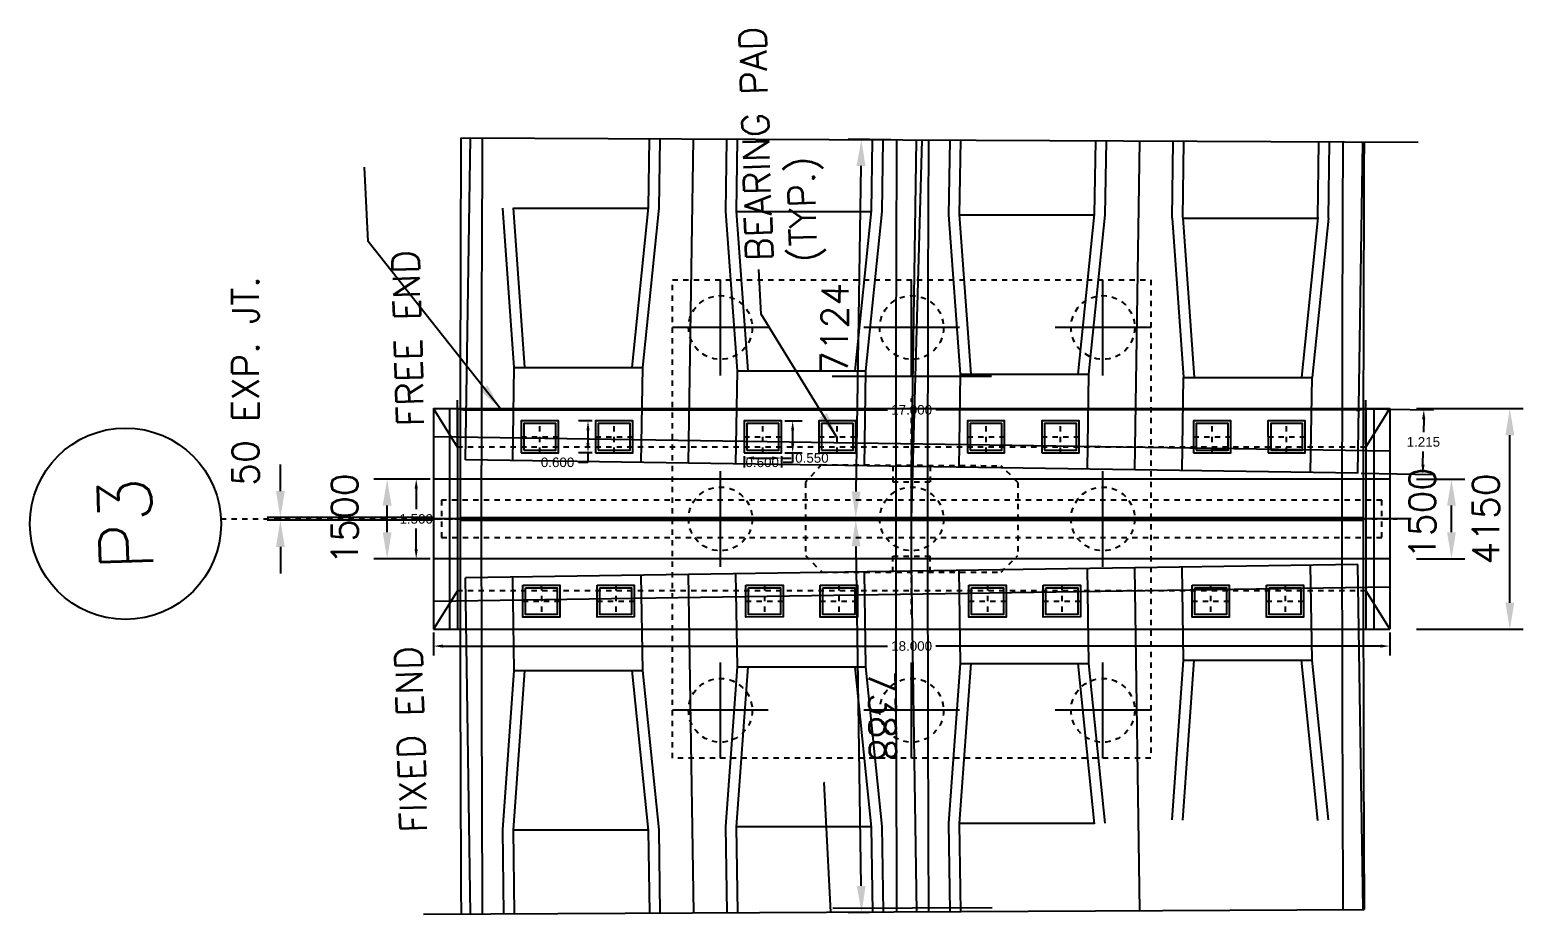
# Model space of a CAD drawing. Header units: inches. Extents: x 7464 to 8514, y 25455 to 25607.
# Drawn here: x 8007.13 to 8035.24, y 25589.97 to 25606.6 of the extents above; entities that cross this region are included whole.
import ezdxf

# ---------------------------------------------------------------- set-up
doc = ezdxf.new("R2010")
doc.units = ezdxf.units.IN
doc.header["$MEASUREMENT"] = 0
doc.linetypes.add('CENTER', pattern=[2, 1.25, -0.25, 0.25, -0.25])
doc.linetypes.add('HIDDEN', pattern=[0.375, 0.25, -0.125])
for name, color, linetype in [('04', 4, 'Continuous'), ('C-ROAD-STAN', 11, 'Continuous'), ('C-ROAD-STAN-MINR', 11, 'Continuous'), ('centerline', 4, 'Continuous'), ('CL', 4, 'CENTER'), ('DECK SLAB', 7, 'Continuous'), ('DIM', 4, 'Continuous'), ('GIRDER', 4, 'Continuous'), ('insert', 5, 'Continuous'), ('INTERIOR GIRDER', 3, 'Continuous'), ('PAD', 2, 'Continuous'), ('PIER', 7, 'Continuous'), ('PILE', 4, 'Continuous'), ('PILE CAP', 7, 'Continuous'), ('PILECAP', 7, 'Continuous'), ('TEXT', 7, 'Continuous'), ('TRANSOM', 3, 'Continuous')]:
    doc.layers.add(name, color=color, linetype=linetype)
doc.styles.add('ROMANS', font='romans')
doc.styles.get("Standard").update_dxf_attribs({"font": 'arial.ttf'})
doc.dimstyles.new('DIM 1-1', dxfattribs={"dimscale": 0, "dimtxt": 2.5, "dimasz": 2.5, "dimexe": 1.25, "dimexo": 2.5, "dimgap": 1, "dimtad": 1, "dimdec": 0, "dimzin": 1, "dimdsep": 46, "dimtxsty": 'ROMANS', "dimcen": 1.5, "dimclrd": 4, "dimclre": 4, "dimclrt": 7, "dimadec": 0, "dimazin": 0, "dimtfac": 1, "dimtdec": 0, "dimtmove": 2, "dimatfit": 3, "dimfxl": 1, "dimtolj": 1, "dimtzin": 0, "dimarcsym": 0})
doc.dimstyles.get("Standard").update_dxf_attribs({"dimtxt": 0.18, "dimasz": 0.18, "dimexe": 0.18, "dimexo": 0.0625, "dimgap": 0.09, "dimtad": 0, "dimtih": 1, "dimtoh": 1, "dimdec": 3, "dimzin": 0, "dimdsep": 46, "dimtxsty": 'Standard', "dimcen": 0.09, "dimadec": 0, "dimazin": 0, "dimtfac": 1, "dimtdec": 3, "dimtofl": 0, "dimtmove": 0, "dimatfit": 3, "dimfxl": 1, "dimtolj": 1, "dimtzin": 0, "dimarcsym": 0})

# ---------------------------------------------------------------- blocks, each defined once
blk = doc.blocks.new('AeccTickLine')
blk.add_line((0, -0.5), (0, 0.5))
blk = doc.blocks.new('PILECAP 45M SPAN')
at = {"layer": 'CL', "linetype": 'Continuous', "ltscale": 0.4}
for p, q in [((-3600, 2700), (-3600, 4500)), ((0, 2700), (0, 4500)), ((3600, 2700), (3600, 4500)), ((-2700, 3600), (-4500, 3600)), ((900, 3600), (-900, 3600)), ((4500, 3600), (2700, 3600)), ((-3600, -900), (-3600, 900)), ((0, -900), (0, 900)), ((3600, -900), (3600, 900)), ((-2700, 0), (-4500, 0)), ((900, 0), (-900, 0)), ((4500, 0), (2700, 0)), ((-3600, -4500), (-3600, -2700)), ((0, -4500), (0, -2700)), ((3600, -4500), (3600, -2700)), ((-2700, -3600), (-4500, -3600)), ((900, -3600), (-900, -3600)), ((4500, -3600), (2700, -3600))]:
    blk.add_line(p, q, dxfattribs=at)
at = {"layer": 'PILE', "linetype": 'HIDDEN', "ltscale": 0.4}
for centre in [(-3600, 3600), (0, 3600), (3600, 3600), (-3600, 0), (0, 0), (3600, 0), (-3600, -3600), (0, -3600), (3600, -3600)]:
    blk.add_circle(centre, 600, dxfattribs=at)
at = {"layer": 'PILE CAP', "color": 2, "linetype": 'HIDDEN', "ltscale": 0.4}
blk.add_lwpolyline([(4500, -4500), (-4500, -4500), (-4500, 4500), (4500, 4500)], close=True, dxfattribs=at)
blk = doc.blocks.new('*D149')
at = {"layer": 'Defpoints', "color": 0, "ltscale": 0.5, "transparency": 16777216}
for p in [(2367746, 4133543), (2368799, 4133558), (2368910, 4126171)]:
    blk.add_point(p, dxfattribs=at)
at = {"layer": 'DIM', "color": 4, "lineweight": -2, "ltscale": 0.5, "transparency": 16777216}
for p, q in [((2368299, 4133551), (2367496, 4133539)), ((2367849, 4126655), (2367753, 4133043)), ((2368410, 4126163), (2367607, 4126151))]:
    blk.add_line(p, q, dxfattribs=at)
at = {"layer": 'DIM', "color": 4, "ltscale": 0.5, "transparency": 16777216}
for points in [[(2367837, 4133044), (2367670, 4133041), (2367746, 4133543)], [(2367932, 4126656), (2367766, 4126654), (2367857, 4126155)]]:
    blk.add_solid(points, dxfattribs=at)
at = {"layer": 'DIM', "color": 7, "ltscale": 0.5, "transparency": 16777216, "insert": (2368251, 4129856), "char_height": 500, "attachment_point": 5, "rotation": 270.8595, "style": 'ROMANS'}
blk.add_mtext('\\A1;7388', dxfattribs=at)
blk = doc.blocks.new('*D144')
at = {"layer": 'Defpoints', "color": 0, "ltscale": 0.5, "transparency": 16777216}
for p in [(2356916, 4133583), (2360299, 4133583), (2360299, 4133533)]:
    blk.add_point(p, dxfattribs=at)
at = {"layer": 'DIM', "color": 4, "lineweight": -2, "ltscale": 0.5, "transparency": 16777216}
for p, q in [((2356916, 4134083), (2356916, 4134583)), ((2359799, 4133583), (2356666, 4133583)), ((2356916, 4133533), (2356916, 4133583)), ((2359799, 4133533), (2356666, 4133533)), ((2356916, 4133033), (2356916, 4132533))]:
    blk.add_line(p, q, dxfattribs=at)
at = {"layer": 'DIM', "color": 4, "ltscale": 0.5, "transparency": 16777216}
for points in [[(2356833, 4134083), (2357000, 4134083), (2356916, 4133583)], [(2356833, 4133033), (2357000, 4133033), (2356916, 4133533)]]:
    blk.add_solid(points, dxfattribs=at)
at = {"layer": 'DIM', "color": 7, "ltscale": 0.5, "transparency": 16777216, "insert": (2356258, 4136153), "char_height": 500, "attachment_point": 5, "rotation": 90, "style": 'ROMANS'}
blk.add_mtext('\\A1;50 EXP. JT.', dxfattribs=at)
blk = doc.blocks.new('*D145')
at = {"layer": 'Defpoints', "color": 0, "ltscale": 0.5, "transparency": 16777216}
for p in [(2367853, 4140697), (2368906, 4140681, 0), (2368799, 4133558)]:
    blk.add_point(p, dxfattribs=at)
at = {"layer": 'DIM', "color": 4, "lineweight": -2, "ltscale": 0.5, "transparency": 16777216}
for p, q in [((2368406, 4140689), (2367603, 4140701)), ((2367754, 4134074), (2367846, 4140197)), ((2368299, 4133566), (2367496, 4133578))]:
    blk.add_line(p, q, dxfattribs=at)
at = {"layer": 'DIM', "color": 4, "ltscale": 0.5, "transparency": 16777216}
for points in [[(2367762, 4140198), (2367929, 4140196), (2367853, 4140697)], [(2367670, 4134075), (2367837, 4134073), (2367746, 4133574)]]:
    blk.add_solid(points, dxfattribs=at)
at = {"layer": 'DIM', "color": 7, "ltscale": 0.5, "transparency": 16777216, "insert": (2367350, 4137142), "char_height": 500, "attachment_point": 5, "rotation": 89.1407, "style": 'ROMANS'}
blk.add_mtext('\\A1;7124', dxfattribs=at)
blk = doc.blocks.new('*D146')
at = {"layer": 'Defpoints', "color": 0, "ltscale": 0.5, "transparency": 16777216}
for p in [(2377799, 4134308, 0), (2378960, 4134308), (2377799, 4132808, 0)]:
    blk.add_point(p, dxfattribs=at)
at = {"layer": 'DIM', "color": 4, "lineweight": -2, "ltscale": 0.5, "transparency": 16777216}
for p, q in [((2378299, 4134308), (2379210, 4134308)), ((2378960, 4133308), (2378960, 4133808)), ((2378299, 4132808), (2379210, 4132808))]:
    blk.add_line(p, q, dxfattribs=at)
at = {"layer": 'DIM', "color": 4, "ltscale": 0.5, "transparency": 16777216}
for points in [[(2378877, 4133808), (2379043, 4133808), (2378960, 4134308)], [(2378877, 4133308), (2379043, 4133308), (2378960, 4132808)]]:
    blk.add_solid(points, dxfattribs=at)
at = {"layer": 'DIM', "color": 7, "ltscale": 0.5, "transparency": 16777216, "insert": (2378411, 4133663), "char_height": 500, "attachment_point": 5, "rotation": 90, "style": 'ROMANS'}
blk.add_mtext('\\A1;1500', dxfattribs=at)
blk = doc.blocks.new('*D147')
at = {"layer": 'Defpoints', "color": 0, "ltscale": 0.5, "transparency": 16777216}
for p in [(2358926, 4134308), (2359799, 4134308, 0), (2359799, 4132808, 0)]:
    blk.add_point(p, dxfattribs=at)
at = {"layer": 'DIM', "color": 4, "lineweight": -2, "ltscale": 0.5, "transparency": 16777216}
for p, q in [((2359299, 4134308), (2358676, 4134308)), ((2358926, 4133308), (2358926, 4133808)), ((2359299, 4132808), (2358676, 4132808))]:
    blk.add_line(p, q, dxfattribs=at)
at = {"layer": 'DIM', "color": 4, "ltscale": 0.5, "transparency": 16777216}
for points in [[(2358843, 4133808), (2359010, 4133808), (2358926, 4134308)], [(2358843, 4133308), (2359010, 4133308), (2358926, 4132808)]]:
    blk.add_solid(points, dxfattribs=at)
at = {"layer": 'DIM', "color": 7, "ltscale": 0.5, "transparency": 16777216, "insert": (2358126, 4133558), "char_height": 500, "attachment_point": 5, "rotation": 90, "style": 'ROMANS'}
blk.add_mtext('\\A1;1500', dxfattribs=at)
blk = doc.blocks.new('P3')
at = {"layer": 'CL'}
for p, q in [((-8701, 2798, 0), (8701, -2798, 0)), ((-551, -1714, 0), (693, 2156, 0))]:
    blk.add_line(p, q, dxfattribs=at)
at = {"layer": 'Defpoints', "color": 1, "ltscale": 0.9}
blk.add_point((0, 0), dxfattribs=at)
at = {"layer": 'INTERIOR GIRDER', "color": 4, "linetype": 'CENTER', "ltscale": 0.2}
for p, q in [((-6524, 3720, 0), (-5857, 3505, 0)), ((-6282, 3327, 0), (-6099, 3898, 0)), ((-4950, 2898, 0), (-4766, 3469, 0)), ((-5191, 3291, 0), (-4525, 3077, 0)), ((-2285, 2041, 0), (-2101, 2612, 0)), ((-2526, 2434, 0), (-1859, 2220, 0)), ((-1193, 2005, 0), (-527, 1791, 0)), ((-952, 1613, 0), (-768, 2184, 0)), ((1473, 1148, 0), (2139, 934, 0)), ((1714, 756, 0), (1898, 1327, 0)), ((-7017, 948, 0), (-7200, 377, 0)), ((3047, 327, 0), (3231, 898, 0)), ((-7442, 770, 0), (-6775, 556, 0)), ((2805, 720, 0), (3472, 505, 0)), ((-6109, 341, 0), (-5443, 127, 0)), ((-5684, 520, 0), (-5868, -51, 0)), ((5767, -548, 0), (5951, 24, 0)), ((5526, -155, 0), (6192, -369, 0)), ((-3444, -516, 0), (-2777, -730, 0)), ((-3019, -337, 0), (-3202, -908, 0)), ((7100, -976, 0), (7284, -405, 0)), ((-1686, -766, 0), (-1870, -1337, 0)), ((6859, -584, 0), (7525, -798, 0)), ((-2111, -944, 0), (-1445, -1158, 0)), ((979, -1623, 0), (795, -2194, 0)), ((554, -1801, 0), (1220, -2015, 0)), ((1887, -2230, 0), (2553, -2444, 0)), ((2312, -2051, 0), (2128, -2622, 0)), ((4552, -3087, 0), (5218, -3301, 0)), ((4977, -2908, 0), (4793, -3479, 0)), ((6310, -3337, 0), (6126, -3908, 0)), ((5884, -3515, 0), (6551, -3729, 0))]:
    blk.add_line(p, q, dxfattribs=at)
at = {"layer": 'PAD', "elevation": 0}
for points in [[(-6616, 3434), (-5949, 3220), (-5766, 3791), (-6432, 4005)], [(-5283, 3005), (-4616, 2791), (-4433, 3362), (-5099, 3577)], [(-2618, 2148), (-1951, 1934), (-1768, 2505), (-2434, 2720)], [(-1285, 1720), (-619, 1506), (-435, 2077), (-1101, 2291)], [(1381, 863), (2047, 648), (2231, 1220), (1565, 1434)], [(-7350, 1056), (-6684, 841), (-6867, 270), (-7534, 484)], [(2714, 434), (3380, 220), (3564, 791), (2897, 1005)], [(-6017, 627), (-5351, 413), (-5534, -158), (-6201, 56)], [(5434, -441), (6100, -655), (6284, -84), (5618, 131)], [(-3352, -230), (-2686, -444), (-2869, -1015), (-3536, -801)], [(6767, -869), (7433, -1083), (7617, -512), (6950, -298)], [(-2019, -659), (-1353, -873), (-1536, -1444), (-2203, -1230)], [(646, -1515), (1312, -1730), (1128, -2301), (462, -2087)], [(1978, -1944), (2645, -2158), (2461, -2729), (1795, -2515)], [(4644, -2801), (5310, -3015), (5126, -3586), (4460, -3372)], [(5976, -3229), (6643, -3444), (6459, -4015), (5793, -3801)]]:
    blk.add_lwpolyline(points, close=True, dxfattribs=at)
at = {"layer": 'PAD', "color": 6, "elevation": 0}
for points in [[(-6553, 3466), (-5982, 3283), (-5828, 3759), (-6400, 3942)], [(-5220, 3038), (-4649, 2854), (-4496, 3330), (-5067, 3514)], [(-2555, 2181), (-1984, 1997), (-1831, 2473), (-2402, 2657)], [(-1222, 1752), (-651, 1569), (-498, 2045), (-1069, 2228)], [(1444, 895), (2015, 711), (2168, 1187), (1597, 1371)], [(-7318, 993), (-6746, 809), (-6900, 333), (-7471, 517)], [(2777, 466), (3348, 283), (3501, 759), (2930, 942)], [(-5985, 564), (-5414, 380), (-5567, -96), (-6138, 88)], [(5497, -408), (6068, -592), (6221, -116), (5650, 68)], [(-3320, -293), (-2749, -477), (-2902, -953), (-3473, -769)], [(6830, -837), (7401, -1020), (7554, -544), (6983, -361)], [(-1987, -721), (-1416, -905), (-1569, -1381), (-2140, -1197)], [(678, -1578), (1249, -1762), (1096, -2238), (525, -2054)], [(2011, -2007), (2582, -2191), (2429, -2667), (1858, -2483)], [(4676, -2864), (5247, -3047), (5094, -3523), (4523, -3340)], [(6009, -3292), (6580, -3476), (6427, -3952), (5856, -3768)]]:
    blk.add_lwpolyline(points, close=True, dxfattribs=at)
at = {"layer": 'PIER', "color": 4, "linetype": 'HIDDEN'}
for p, q in [((-1301, 1491, 0), (-1694, 1265, 0)), ((-1301, 1491, 0), (1911, 436, 0)), ((-1694, 1265, 0), (-2114, -41, 0)), ((2114, 41, 0), (1911, 436, 0)), ((2114, 41, 0), (1694, -1265, 0)), ((-2114, -41, 0), (-1911, -436, 0)), ((-1911, -436, 0), (1299, -1468, 0)), ((1299, -1468, 0), (1694, -1265, 0))]:
    blk.add_line(p, q, dxfattribs=at)
at = {"layer": 'PIER', "color": 31, "linetype": 'HIDDEN', "ltscale": 0.5}
for p, q in [((-28, 1060, 0), (-120, 774, 0)), ((640, 844, 0), (549, 559, 0)), ((-640, -844, 0), (-549, -559, 0)), ((28, -1060, 0), (120, -774, 0))]:
    blk.add_line(p, q, dxfattribs=at)
at = {"layer": 'PIER', "color": 31, "linetype": 'HIDDEN', "ltscale": 0.9}
for p, q in [((-120, 774, 0), (549, 559, 0)), ((-549, -559, 0), (120, -774, 0))]:
    blk.add_line(p, q, dxfattribs=at)
at = {"layer": 'TRANSOM', "color": 7, "linetype": 'Continuous'}
for p, q in [((-7933, 4730, 0), (-9203, 780, 0)), ((-7647, 4639, 0), (-8918, 688, 0)), ((-7504, 4593, 0), (-8775, 642, 0)), ((-7726, 3902, 0), (-7933, 4730, 0)), ((-7933, 4730, 0), (-7504, 4593, 0)), ((-8553, 1332, 0), (-9203, 780, 0)), ((-9203, 780, 0), (-8775, 642, 0)), ((8775, -642, 0), (7504, -4593, 0)), ((8918, -688, 0), (7647, -4639, 0)), ((9203, -780, 0), (7933, -4730, 0)), ((8553, -1332, 0), (9203, -780, 0)), ((8775, -642, 0), (9203, -780, 0)), ((7726, -3902, 0), (7933, -4730, 0)), ((7504, -4593, 0), (7933, -4730, 0))]:
    blk.add_line(p, q, dxfattribs=at)
at = {"layer": 'TRANSOM'}
for p, q in [((-7504, 4593, 0), (8775, -642, 0)), ((-8775, 642, 0), (7504, -4593, 0))]:
    blk.add_line(p, q, dxfattribs=at)
at = {"layer": 'TRANSOM', "color": 6, "linetype": 'HIDDEN'}
for p, q in [((-7726, 3902, 0), (-8553, 1332, 0)), ((8553, -1332, 0), (-7726, 3902, 0)), ((7726, -3902, 0), (-8553, 1332, 0)), ((8553, -1332, 0), (7726, -3902, 0))]:
    blk.add_line(p, q, dxfattribs=at)
at = {"layer": 'TRANSOM', "color": 3}
for p, q in [((8798, -2041, 0), (-8338, 3469, 0)), ((8338, -3469, 0), (-8798, 2041, 0))]:
    blk.add_line(p, q, dxfattribs=at)
at = {"layer": 'TRANSOM', "color": 2, "linetype": 'HIDDEN', "elevation": 0}
blk.add_lwpolyline([(-8532, 2376), (8318, -3042), (8532, -2376), (-8318, 3042)], close=True, dxfattribs=at)
blk = doc.blocks.new('*D148')
at = {"layer": 'Defpoints', "color": 0, "ltscale": 0.5, "transparency": 16777216}
for p in [(2377799, 4135633, 0), (2380059, 4135633), (2377799, 4131483, 0)]:
    blk.add_point(p, dxfattribs=at)
at = {"layer": 'DIM', "color": 4, "lineweight": -2, "ltscale": 0.5, "transparency": 16777216}
for p, q in [((2378299, 4135633), (2380309, 4135633)), ((2380059, 4131983), (2380059, 4135133)), ((2378299, 4131483), (2380309, 4131483))]:
    blk.add_line(p, q, dxfattribs=at)
at = {"layer": 'DIM', "color": 4, "ltscale": 0.5, "transparency": 16777216}
for points in [[(2379976, 4135133), (2380142, 4135133), (2380059, 4135633)], [(2379976, 4131983), (2380142, 4131983), (2380059, 4131483)]]:
    blk.add_solid(points, dxfattribs=at)
at = {"layer": 'DIM', "color": 7, "ltscale": 0.5, "transparency": 16777216, "insert": (2379609, 4133558), "char_height": 500, "attachment_point": 5, "rotation": 90, "style": 'ROMANS'}
blk.add_mtext('\\A1;4150', dxfattribs=at)
blk = doc.blocks.new('*D151')
at = {"color": 0, "lineweight": -2, "transparency": 16777216}
for p, q in [((8014.732, 25595.261), (8014.732, 25594.827)), ((8032.729, 25595.261), (8032.729, 25594.827)), ((8014.912, 25595.007), (8023.275, 25595.007)), ((8032.549, 25595.007), (8024.185, 25595.007))]:
    blk.add_line(p, q, dxfattribs=at)
at = {"color": 0, "transparency": 16777216}
for points in [[(8014.912, 25595.037), (8014.912, 25594.977), (8014.732, 25595.007)], [(8032.549, 25595.037), (8032.549, 25594.977), (8032.729, 25595.007)]]:
    blk.add_solid(points, dxfattribs=at)
at = {"layer": 'Defpoints', "color": 0, "transparency": 16777216}
for p in [(8014.732, 25595.324), (8032.729, 25595.324), (8032.729, 25595.007)]:
    blk.add_point(p, dxfattribs=at)
at = {"color": 0, "transparency": 16777216, "insert": (8023.73, 25595.007), "char_height": 0.18, "attachment_point": 5}
blk.add_mtext('\\A1;18.000', dxfattribs=at)
blk = doc.blocks.new('*D152')
at = {"color": 0, "lineweight": -2, "transparency": 16777216}
for p, q in [((8015.182, 25598.811), (8015.182, 25599.63)), ((8015.362, 25599.45), (8023.275, 25599.45)), ((8032.099, 25599.45), (8024.185, 25599.45)), ((8032.279, 25598.811), (8032.279, 25599.63))]:
    blk.add_line(p, q, dxfattribs=at)
at = {"color": 0, "transparency": 16777216}
for points in [[(8015.362, 25599.48), (8015.362, 25599.42), (8015.182, 25599.45)], [(8032.099, 25599.48), (8032.099, 25599.42), (8032.279, 25599.45)]]:
    blk.add_solid(points, dxfattribs=at)
at = {"layer": 'Defpoints', "color": 0, "transparency": 16777216}
for p in [(8032.279, 25599.45), (8015.182, 25598.748), (8032.279, 25598.748)]:
    blk.add_point(p, dxfattribs=at)
at = {"color": 0, "transparency": 16777216, "insert": (8023.73, 25599.45), "char_height": 0.18, "attachment_point": 5}
blk.add_mtext('\\A1;17.000', dxfattribs=at)
blk = doc.blocks.new('*D155')
at = {"color": 0, "lineweight": -2, "transparency": 16777216}
for p, q in [((8017.719, 25599.242), (8017.459, 25599.242)), ((8017.639, 25599.062), (8017.639, 25598.822)), ((8017.719, 25598.642), (8017.459, 25598.642)), ((8017.639, 25598.642), (8017.639, 25598.462)), ((8017.639, 25598.462), (8017.459, 25598.462))]:
    blk.add_line(p, q, dxfattribs=at)
at = {"color": 0, "transparency": 16777216}
for points in [[(8017.609, 25599.062), (8017.669, 25599.062), (8017.639, 25599.242)], [(8017.609, 25598.822), (8017.669, 25598.822), (8017.639, 25598.642)]]:
    blk.add_solid(points, dxfattribs=at)
at = {"layer": 'Defpoints', "color": 0, "transparency": 16777216}
for p in [(8017.782, 25599.242, 0), (8017.639, 25598.642), (8017.782, 25598.642, 0)]:
    blk.add_point(p, dxfattribs=at)
at = {"color": 0, "transparency": 16777216, "insert": (8017.066, 25598.462), "char_height": 0.18, "attachment_point": 5}
blk.add_mtext('\\A1;0.600', dxfattribs=at)
blk = doc.blocks.new('*D158')
at = {"color": 0, "lineweight": -2, "transparency": 16777216}
for p, q in [((8020.581, 25598.58), (8020.581, 25598.364)), ((8020.761, 25598.544), (8021.101, 25598.544)), ((8021.281, 25598.58), (8021.281, 25598.364)), ((8021.281, 25598.544), (8021.461, 25598.544))]:
    blk.add_line(p, q, dxfattribs=at)
at = {"color": 0, "transparency": 16777216}
for points in [[(8020.761, 25598.574), (8020.761, 25598.514), (8020.581, 25598.544)], [(8021.101, 25598.574), (8021.101, 25598.514), (8021.281, 25598.544)]]:
    blk.add_solid(points, dxfattribs=at)
at = {"layer": 'Defpoints', "color": 0, "transparency": 16777216}
for p in [(8020.581, 25598.642, 0), (8021.281, 25598.642, 0), (8021.281, 25598.544)]:
    blk.add_point(p, dxfattribs=at)
at = {"color": 0, "transparency": 16777216, "insert": (8021.854, 25598.544), "char_height": 0.18, "attachment_point": 5}
blk.add_mtext('\\A1;0.550', dxfattribs=at)
blk = doc.blocks.new('*D159')
at = {"color": 0, "lineweight": -2, "transparency": 16777216}
for p, q in [((8021.343, 25599.242), (8021.671, 25599.242)), ((8021.491, 25599.062), (8021.491, 25598.822)), ((8021.343, 25598.642), (8021.671, 25598.642)), ((8021.491, 25598.642), (8021.491, 25598.462)), ((8021.491, 25598.462), (8021.311, 25598.462))]:
    blk.add_line(p, q, dxfattribs=at)
at = {"color": 0, "transparency": 16777216}
for points in [[(8021.461, 25599.062), (8021.521, 25599.062), (8021.491, 25599.242)], [(8021.461, 25598.822), (8021.521, 25598.822), (8021.491, 25598.642)]]:
    blk.add_solid(points, dxfattribs=at)
at = {"layer": 'Defpoints', "color": 0, "transparency": 16777216}
for p in [(8021.281, 25599.242, 0), (8021.281, 25598.642, 0), (8021.491, 25598.642)]:
    blk.add_point(p, dxfattribs=at)
at = {"color": 0, "transparency": 16777216, "insert": (8020.918, 25598.462), "char_height": 0.18, "attachment_point": 5}
blk.add_mtext('\\A1;0.600', dxfattribs=at)
blk = doc.blocks.new('*D168')
at = {"color": 0, "lineweight": -2, "transparency": 16777216}
for p, q in [((8014.669, 25598.148), (8014.226, 25598.148)), ((8014.406, 25597.968), (8014.406, 25597.58)), ((8014.406, 25596.829), (8014.406, 25597.217)), ((8014.669, 25596.649), (8014.226, 25596.649))]:
    blk.add_line(p, q, dxfattribs=at)
at = {"color": 0, "transparency": 16777216}
for points in [[(8014.376, 25597.968), (8014.436, 25597.968), (8014.406, 25598.148)], [(8014.376, 25596.829), (8014.436, 25596.829), (8014.406, 25596.649)]]:
    blk.add_solid(points, dxfattribs=at)
at = {"layer": 'Defpoints', "color": 0, "transparency": 16777216}
for p in [(8014.732, 25598.148), (8014.406, 25596.649), (8014.732, 25596.649)]:
    blk.add_point(p, dxfattribs=at)
at = {"color": 0, "transparency": 16777216, "insert": (8014.406, 25597.398), "char_height": 0.18, "attachment_point": 5}
blk.add_mtext('\\A1;1.500', dxfattribs=at)
blk = doc.blocks.new('*D173')
at = {"color": 0, "lineweight": -2, "transparency": 16777216}
for p, q in [((8032.211, 25599.471), (8033.55, 25599.451)), ((8033.367, 25599.274), (8033.363, 25599.028)), ((8033.354, 25598.419), (8033.358, 25598.664)), ((8032.193, 25598.256), (8033.532, 25598.236))]:
    blk.add_line(p, q, dxfattribs=at)
at = {"color": 0, "transparency": 16777216}
for points in [[(8033.337, 25599.274), (8033.397, 25599.273), (8033.37, 25599.454)], [(8033.324, 25598.419), (8033.384, 25598.419), (8033.352, 25598.239)]]:
    blk.add_solid(points, dxfattribs=at)
at = {"layer": 'Defpoints', "color": 0, "transparency": 16777216}
for p in [(8032.148, 25599.472), (8032.13, 25598.257, 0), (8033.352, 25598.239)]:
    blk.add_point(p, dxfattribs=at)
at = {"color": 0, "transparency": 16777216, "insert": (8033.361, 25598.846), "char_height": 0.18, "attachment_point": 5}
blk.add_mtext('\\A1;1.215', dxfattribs=at)
blk = doc.blocks.new('A$Cc3631e6f')
at = {"layer": '04', "ltscale": 0.5}
for p, q in [((26653, 31891.1), (43653, 31891.1)), ((26653, 31841.1), (43653, 31841.1))]:
    blk.add_line(p, q, dxfattribs=at)
at = {"layer": 'C-ROAD-STAN', "color": 11, "linetype": 'Continuous', "lineweight": -3}
for p, q in [((33508.4, 26909.5), (33510.2, 26908.6)), ((33508.9, 26908.2), (33509.8, 26910))]:
    blk.add_line(p, q, dxfattribs=at)
at = {"layer": 'centerline', "color": 1, "linetype": 'Continuous', "ltscale": 10}
blk.add_line((33631.9, 24470.6), (33509.3, 26909.1), dxfattribs=at)
at = {"layer": 'CL', "ltscale": 0.5}
blk.add_line((22153, 31866.1), (30653.1, 31866.1), dxfattribs=at)
at = {"layer": 'DECK SLAB', "ltscale": 10}
for radius, start, end in [(1508500, 179.7279124, 180.2821991), (1508100, 179.7279124, 180.2821991), (1500300, 179.7279115, 180.2821982), (1499700, 179.7279115, 180.2821982), (1491900, 179.7279124, 180.2821991), (1491500, 179.7279124, 180.2821991)]:
    blk.add_arc((1535153, 31866.1), radius, start, end, dxfattribs=at)
at = {"layer": 'DIM', "ltscale": 0.5}
for p, q in [((44684.7, 38944.1), (26670, 39029.7)), ((25967.5, 24432.8), (43671.1, 24520))]:
    blk.add_line(p, q, dxfattribs=at)
at = {"layer": 'DIM', "color": 4, "ltscale": 0.5}
blk.add_line((35153.1, 31866.1), (35350.9, 38988.5), dxfattribs=at)
at = {"layer": 'DIM', "ltscale": 0.5}
blk.add_circle((20355.3, 31775.8), 1800, dxfattribs=at)
at = {"layer": 'GIRDER', "ltscale": 0.5}
for p, q in [((26756.2, 32976.1, 0), (26846.7, 39028.8, 0)), ((30198.5, 37725, 0), (30217.8, 39012.8, 0)), ((30398.4, 37713.3, 0), (30417.8, 39011.9, 0)), ((30955.7, 32913.3, 0), (31046.8, 39008.9, 0)), ((31655.6, 37650.6, 0), (31675.9, 39005.9, 0)), ((31855.7, 37656.3, 0), (31875.9, 39005, 0)), ((34398.1, 37662.3, 0), (34418, 38992.9, 0)), ((34597.9, 37650.6, 0), (34618, 38991.9, 0)), ((35153.3, 32716.1, 0), (35247, 38988.9, 0)), ((35855.1, 37587.8, 0), (35876, 38986, 0)), ((36055.2, 37593.6, 0), (36076, 38985, 0)), ((38597.6, 37599.5, 0), (38618.1, 38972.9, 0)), ((38797.5, 37587.8, 0), (38818.1, 38972, 0)), ((39354.8, 32787.8, 0), (39447.2, 38969, 0)), ((40054.7, 37525.1, 0), (40076.2, 38966, 0)), ((40254.8, 37530.8, 0), (40276.2, 38965.1, 0)), ((42797.1, 37536.8, 0), (42818.3, 38953, 0)), ((42997, 37525.1, 0), (43018.3, 38952, 0)), ((43554.3, 32725.1, 0), (43647.3, 38949.1, 0)), ((27673.3, 34713.3, 0), (27456.1, 37713.3, 0)), ((27873.8, 34713.3, 0), (27656.2, 37719.1, 0)), ((27656.6, 37713.3, 0), (30197.4, 37713.3, 0)), ((29890.5, 34713.3, 0), (30198.5, 37725, 0)), ((30091.5, 34713.3, 0), (30398.4, 37713.3, 0)), ((31872.8, 34650.6, 0), (31655.6, 37650.6, 0)), ((32073.3, 34650.6, 0), (31855.7, 37656.3, 0)), ((31856.1, 37650.6, 0), (34396.9, 37650.6, 0)), ((34090, 34650.6, 0), (34398.1, 37662.3, 0)), ((34291.1, 34650.6, 0), (34597.9, 37650.6, 0)), ((36072.3, 34587.8, 0), (35855.1, 37587.8, 0)), ((36272.9, 34587.8, 0), (36055.2, 37593.6, 0)), ((36055.7, 37587.8, 0), (38596.4, 37587.8, 0)), ((38289.6, 34587.8, 0), (38597.6, 37599.5, 0)), ((38490.6, 34587.8, 0), (38797.5, 37587.8, 0)), ((40054.7, 37525.1, 0), (40271.9, 34525.1, 0)), ((40254.8, 37530.8, 0), (40472.4, 34525.1, 0)), ((40255.2, 37525.1, 0), (42795.9, 37525.1, 0)), ((42797.1, 37536.8, 0), (42489.1, 34525.1, 0)), ((42997, 37525.1, 0), (42690.1, 34525.1, 0)), ((27647.1, 32962.8, 0), (27673.3, 34713.3, 0)), ((27673.3, 34713.3, 0), (30091.5, 34713.3, 0)), ((30064.8, 32926.6, 0), (30091.5, 34713.3, 0)), ((31846.6, 32900, 0), (31872.8, 34650.6, 0)), ((31872.8, 34650.6, 0), (34291.1, 34650.6, 0)), ((34264.4, 32863.9, 0), (34291.1, 34650.6, 0)), ((36046.2, 32837.3, 0), (36072.3, 34587.8, 0)), ((36072.3, 34587.8, 0), (38490.6, 34587.8, 0)), ((38463.9, 32801.1, 0), (38490.6, 34587.8, 0)), ((40245.7, 32774.5, 0), (40271.9, 34525.1, 0)), ((40271.9, 34525.1, 0), (42690.1, 34525.1, 0)), ((42663.4, 32738.4, 0), (42690.1, 34525.1, 0)), ((35251.3, 24478.6), (35153.3, 31016.1)), ((38490.7, 29144.1), (38463.9, 30930.7)), ((39451.5, 24499.3), (39354.8, 30944.1)), ((40272, 29207.1), (40245.7, 30957.5)), ((42690.2, 29207.1), (42663.4, 30993.7)), ((43651.7, 24519.9), (43554.3, 31007.1)), ((26851, 24437.2), (26756.2, 30755.1)), ((27673.4, 29018.1), (27647.1, 30768.5)), ((30091.7, 29018.1), (30064.9, 30804.7)), ((31051.2, 24457.9), (30955.8, 30818.1)), ((31872.9, 29081.1), (31846.7, 30831.5)), ((34291.2, 29081.1), (34264.4, 30867.7)), ((36072.4, 29144.1), (36046.2, 30894.5)), ((27456.4, 26018.1), (27673.4, 29018.1)), ((27656.5, 26012.4), (27873.9, 29018.1)), ((27673.4, 29018.1, 0), (30091.7, 29018.1, 0)), ((30198.8, 26006.4), (29890.6, 29018.1)), ((30398.7, 26018.1), (30091.7, 29018.1)), ((31655.9, 26081.1), (31872.9, 29081.1)), ((31856, 26075.4), (32073.4, 29081.1)), ((31872.9, 29081.1, 0), (34291.2, 29081.1, 0)), ((34398.4, 26069.4), (34090.1, 29081.1)), ((34598.2, 26081.1), (34291.2, 29081.1)), ((35855.4, 26144.1), (36072.4, 29144.1)), ((36055.5, 26138.4), (36273, 29144.1)), ((36072.4, 29144.1, 0), (38490.7, 29144.1, 0)), ((38597.9, 26132.4), (38289.7, 29144.1)), ((38797.7, 26144.1), (38490.7, 29144.1)), ((40054.9, 26207.1), (40272, 29207.1)), ((40255.1, 26201.4), (40472.5, 29207.1)), ((40272, 29207.1, 0), (42690.2, 29207.1, 0)), ((42797.4, 26195.4), (42489.2, 29207.1)), ((42997.3, 26207.1), (42690.2, 29207.1)), ((35880.4, 24481.7), (35855.4, 26144.1)), ((36055.9, 26144.1, 0), (38596.7, 26144.1, 0)), ((27480, 24440.3), (27456.4, 26018.1)), ((27680, 24441.3), (27656.5, 26012.4)), ((27656.9, 26018.1, 0), (30197.6, 26018.1, 0)), ((30222.1, 24453.8), (30198.8, 26006.4)), ((30422.1, 24454.8), (30398.7, 26018.1)), ((31680.2, 24461), (31655.9, 26081.1)), ((31880.2, 24462), (31856, 26075.4)), ((31856.4, 26081.1, 0), (34397.2, 26081.1, 0)), ((34422.3, 24474.5), (34398.4, 26069.4)), ((34622.3, 24475.5), (34598.2, 26081.1)), ((36080.4, 24482.7), (36055.5, 26138.4))]:
    blk.add_line(p, q, dxfattribs=at)
at = {"layer": 'GIRDER', "color": 1, "linetype": 'Continuous', "ltscale": 0.5}
for p, q in [((44153.1, 33141.2, 0), (26153.1, 33410.1, 0)), ((26153.1, 30321), (44153.1, 30591))]:
    blk.add_line(p, q, dxfattribs=at)
at = {"layer": 'insert', "ltscale": 0.5}
for p, q in [((43554.3, 32725.1, 0), (26756.2, 32976.1, 0)), ((43554.3, 31007.1), (26756.2, 30755.1))]:
    blk.add_line(p, q, dxfattribs=at)
at = {"layer": 'PILECAP', "color": 2, "ltscale": 0.5}
blk.add_line((44553, 31866.1), (25753, 31866.1), dxfattribs=at)
at = {"layer": 'C-ROAD-STAN-MINR', "color": 10, "linetype": 'Continuous', "lineweight": -3, "ltscale": 0.5}
for p, xscale, yscale, zscale, rotation in [((35155.4, 34544.7), 2999.999999999999, 2999.999999999999, 2999.999999999999, 89.89768373721878), ((35170.9, 24544.8), 3000, 3000, 3000, 90.27965560063932)]:
    blk.add_blockref('AeccTickLine', p, dxfattribs=dict(at, xscale=xscale, yscale=yscale, zscale=zscale, rotation=rotation))
at = {"layer": 'GIRDER', "rotation": 17.82493298550645}
blk.add_blockref('P3', (35153.1, 31866.1, 0), dxfattribs=at)
at = {"layer": 'PILE CAP', "linetype": 'Continuous'}
blk.add_blockref('PILECAP 45M SPAN', (35153.1, 31866.1), dxfattribs=at)
at = {"layer": 'TEXT', "style": 'ROMANS'}
for s, p in [('FREE END', (25973, 33614.4, 0)), ('FIXED END', (26032.5, 25974.1, 0))]:
    blk.add_text(s, height=500, rotation=91.74071, dxfattribs=at).set_placement(p)
at = {"layer": 'TEXT', "ltscale": 0.5, "char_height": 500, "attachment_point": 4, "rotation": 91.74071, "style": 'ROMANS'}
for s, insert in [('\\A1;BEARING PAD', (32289, 36714.9, 0)), ('\\A1;(TYP.)', (33208.9, 36696.3, 0))]:
    blk.add_mtext(s, dxfattribs=dict(at, insert=insert))
at = {"layer": 'TEXT', "color": 1, "ltscale": 0.5, "insert": (20355.3, 31775.8), "char_height": 1000, "attachment_point": 5, "rotation": 91.74071, "style": 'ROMANS'}
blk.add_mtext('\\A1;P3', dxfattribs=at)
at = {"layer": 'DIM', "ltscale": 0.5}
for p1, p2, distance, picture, middle in [((35153.1, 31866.1), (35260, 38988.9, 0), 1052.7, '*D145', (33704, 35450)), ((44153.1, 29791.1, 0), (44153.1, 33941.1, 0), -2260.2, '*D148', (45963.4, 31866.1)), ((26153.1, 31116.1, 0), (26153.1, 32616.1, 0), 872.4, '*D147', (24480.7, 31866.1)), ((35263.8, 24478.6), (35153, 31866.1), 1053.1, '*D149', (34605.4, 28163.3))]:
    dim = blk.add_aligned_dim(p1=p1, p2=p2, distance=distance, dimstyle='DIM 1-1', override={"dimscale": 200.000012}, dxfattribs=at)
    dim.commit()
    dim.dimension.update_dxf_attribs({"geometry": picture, "text_midpoint": middle, "insert": (-2333645.7, -4101692.4)})
dim = blk.add_linear_dim(base=(23270.6, 31891.1), p1=(26653, 31841.1), p2=(26653, 31891.1), angle=90, text='<> EXP. JT.', dimstyle='DIM 1-1', override={"dimscale": 200.000003}, dxfattribs=at)
dim.commit()
dim.dimension.update_dxf_attribs({"geometry": '*D144', "text_midpoint": (22612.1, 34460.5), "dimtype": 129, "insert": (-2333645.7, -4101692.4)})
dim = blk.add_linear_dim(base=(45314.2, 32616.1), p1=(44153.1, 31116.1, 0), p2=(44153.1, 32616.1, 0), angle=90, dimstyle='DIM 1-1', override={"dimscale": 200.000012}, dxfattribs=at)
dim.commit()
dim.dimension.update_dxf_attribs({"geometry": '*D146', "text_midpoint": (44765.1, 31970.6), "dimtype": 129, "insert": (-2333645.7, -4101692.4)})
for points in [[(27413.8, 33935.1, 0), (24925.4, 37086.2, 0), (24851.6, 38485.4, 0)], [(33753.4, 33391.1, 0), (32318.5, 35718.8, 0), (32274.3, 36556.8, 0)]]:
    blk.add_leader(points, dimstyle='DIM 1-1', override={"dimscale": 200.000012, "dimtad": 0}, dxfattribs=at)

msp = doc.modelspace()

# ---------------------------------------------------------------- block references
at = {"color": 5, "xscale": 0.00099984375, "yscale": 0.00099984375, "zscale": 0.00099984375}
msp.add_blockref('A$Cc3631e6f', (7988.5825, 25565.5373), dxfattribs=at)

# ---------------------------------------------------------------- dimensions: what is measured, and where the dimension line sits
at = {"color": 5}
for base, p1, p2, text, picture, middle in [((8032.2788, 25599.4502), (8015.1815, 25598.7482), (8032.2788, 25598.7482), '17.000', '*D152', (8023.7302, 25599.4502)), ((8021.2808, 25598.544), (8020.581, 25598.6422, 0), (8021.2808, 25598.6422, 0), '0.550', '*D158', (8021.8542, 25598.544)), ((8032.7288, 25595.0068), (8014.7316, 25595.3238), (8032.7288, 25595.3238), '18.000', '*D151', (8023.7302, 25595.0068))]:
    dim = msp.add_linear_dim(base=base, p1=p1, p2=p2, text=text, dimstyle='Standard', override={"dimfxl": 0.18}, dxfattribs=at)
    dim.commit()
    dim.dimension.update_dxf_attribs({"geometry": picture, "text_midpoint": middle})
for p1, p2, distance, picture, middle in [((8032.1482, 25599.472), (8032.1301, 25598.2573, 0), 1.2217, '*D173', (8033.3607, 25598.8464)), ((8014.7316, 25598.1483), (8014.7316, 25596.6486), -0.3256, '*D168', (8014.406, 25597.3984))]:
    dim = msp.add_aligned_dim(p1=p1, p2=p2, distance=distance, dimstyle='Standard', override={"dimfxl": 0.18}, dxfattribs=at)
    dim.commit()
    dim.dimension.update_dxf_attribs({"geometry": picture, "text_midpoint": middle})
for base, p1, p2, picture, middle in [((8017.6392, 25598.6422), (8017.7819, 25599.2421, 0), (8017.7819, 25598.6422, 0), '*D155', (8017.0659, 25598.4622)), ((8021.491, 25598.6422), (8021.2808, 25599.2421, 0), (8021.2808, 25598.6422, 0), '*D159', (8020.9176, 25598.4622))]:
    dim = msp.add_linear_dim(base=base, p1=p1, p2=p2, angle=90, dimstyle='Standard', override={"dimfxl": 0.18}, dxfattribs=at)
    dim.commit()
    dim.dimension.update_dxf_attribs({"geometry": picture, "text_midpoint": middle})

doc.saveas('drawing.dxf')
